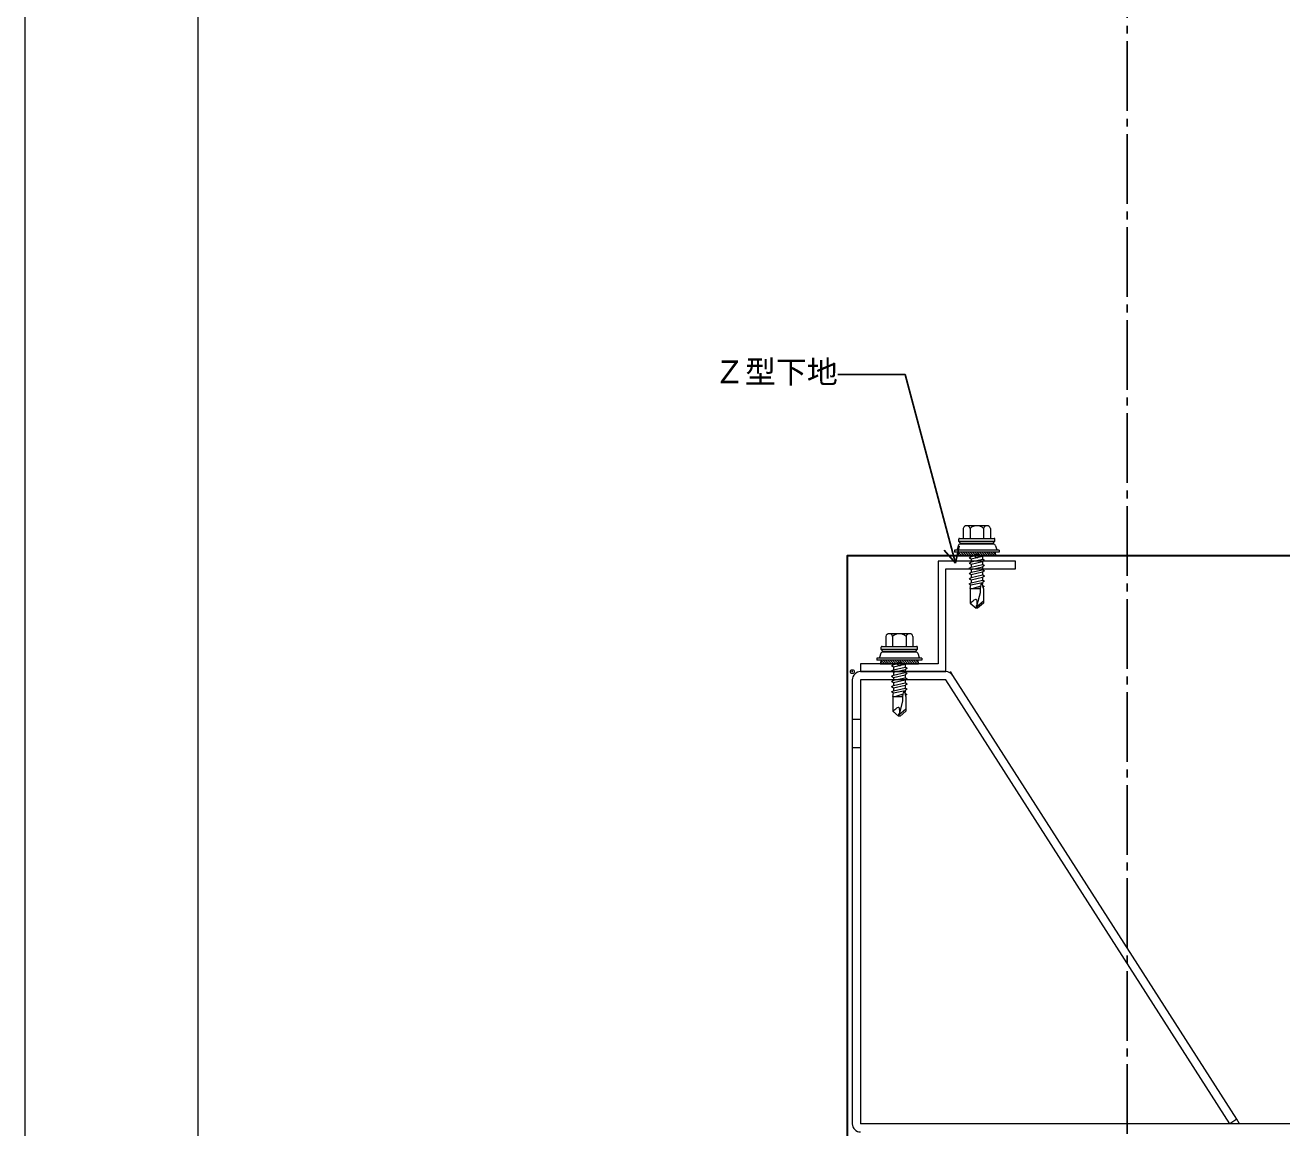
# Model space of a CAD drawing. Units: millimetres at full size, sheet at 1:3; details may follow other scales. Extents: x -1262 to 3778, y -891 to 1036.
# Drawn here: x -1261.5 to -774.8, y 163.8 to 590.7 of the extents above; entities that cross this region are included whole.
import ezdxf
from ezdxf.enums import TextEntityAlignment as Align

# ---------------------------------------------------------------- set-up
doc = ezdxf.new("R2010")
doc.units = ezdxf.units.MM
doc.header["$LTSCALE"] = 3
doc.header["$PDMODE"] = 32
doc.header["$PDSIZE"] = 1.5
doc.linetypes.add('CHAIN2', pattern=[12, 9, -1, 1, -1])
doc.linetypes.add('DASHED2', pattern=[3, 2, -1])
for name, color, linetype, lineweight in [('0-0_補助1', 4, 'Continuous', 5), ('0-4_寸法線1', 5, 'Continuous', 25), ('0-6_名称1', 5, 'Continuous', 25), ('1-1_水切1', 134, 'Continuous', 30), ('2-7_ビス1', 7, 'Continuous', 5), ('2-A_タイトフレーム', 3, 'Continuous', 9), ('3-5_ハット鋼', 7, 'Continuous', 5), ('5-B_枠2', 4, 'Continuous', 5)]:
    doc.layers.add(name, color=color, linetype=linetype, lineweight=lineweight)
doc.styles.add('ＭＳ ゴシック', font='')
doc.styles.get('ＭＳ ゴシック').set_extended_font_data('MS Gothic')

msp = doc.modelspace()

# ---------------------------------------------------------------- linework, layer by layer
at = {"layer": '0-0_補助1'}
msp.add_lwpolyline([(1191.647, 819), (-1194.647, 819), (-1194.647, -819)], dxfattribs=at)
at = {"layer": '0-4_寸法線1', "linetype": 'CHAIN2'}
msp.add_line((-834.647, 692.477), (-834.647, -619.534), dxfattribs=at)
at = {"layer": '0-6_名称1'}
for q in [(-905.623, 387.381), (-899.827, 388.934)]:
    msp.add_line((-901.172, 382.362), q, dxfattribs=at)
msp.add_lwpolyline([(-901.172, 382.362), (-920.745, 455.41), (-946.764, 455.41)], dxfattribs=at)
at = {"layer": '1-1_水切1'}
msp.add_lwpolyline([(-639.126, 385.211), (-943.147, 385.211), (-943.147, 115.638)], dxfattribs=at)
at = {"layer": '2-7_ビス1'}
for p, q in [((-898.173, 395.853), (-898.173, 392.011)), ((-888.986, 396.911), (-896.861, 396.911)), ((-895.548, 395.853), (-895.548, 392.011)), ((-890.298, 395.853), (-890.298, 392.011)), ((-887.673, 395.853), (-887.673, 392.011)), ((-899.93, 390.903), (-899.93, 391.693)), ((-899.93, 390.903), (-885.917, 390.903)), ((-899.277, 390.125), (-899.93, 390.903)), ((-899.611, 392.011), (-886.235, 392.011)), ((-886.346, 389.771), (-899.5, 389.771)), ((-886.813, 390.011), (-899.033, 390.011)), ((-895.152, 390.011), (-895.152, 389.771)), ((-890.694, 390.011), (-890.694, 389.771)), ((-886.569, 390.125), (-885.917, 390.903)), ((-885.917, 390.903), (-885.917, 391.693)), ((-901.623, 387.491), (-901.623, 386.651)), ((-884.223, 387.491), (-901.623, 387.491)), ((-900.068, 389.364), (-900.608, 387.654)), ((-899.952, 386.651), (-900.312, 385.211)), ((-900.312, 385.211), (-885.535, 385.211)), ((-899.517, 385.211), (-900.153, 385.847)), ((-898.617, 385.211), (-899.973, 386.567)), ((-899.156, 386.651), (-897.716, 385.211)), ((-898.255, 386.651), (-896.815, 385.211)), ((-897.354, 386.651), (-895.914, 385.211)), ((-896.453, 386.651), (-895.013, 385.211)), ((-895.923, 384.488), (-895.152, 384.933)), ((-895.553, 386.651), (-894.113, 385.211)), ((-895.152, 384.933), (-895.152, 385.211)), ((-895.152, 384.933), (-893.927, 385.211)), ((-895.152, 384.044), (-890.694, 385.055)), ((-894.652, 386.651), (-893.212, 385.211)), ((-893.751, 386.651), (-892.311, 385.211)), ((-892.85, 386.651), (-891.41, 385.211)), ((-891.95, 386.651), (-890.51, 385.211)), ((-891.049, 386.651), (-889.609, 385.211)), ((-890.694, 385.055), (-890.423, 385.211)), ((-890.694, 385.055), (-890.694, 383.922)), ((-890.148, 386.651), (-888.708, 385.211)), ((-889.247, 386.651), (-887.807, 385.211)), ((-888.346, 386.651), (-886.906, 385.211)), ((-887.446, 386.651), (-886.006, 385.211)), ((-886.545, 386.651), (-885.678, 385.784)), ((-885.895, 386.651), (-885.535, 385.211)), ((-885.778, 389.364), (-885.238, 387.654)), ((-895.923, 384.488), (-895.152, 384.044)), ((-895.923, 382.466), (-895.152, 382.911)), ((-895.923, 382.466), (-895.152, 382.021)), ((-895.923, 380.444), (-895.152, 380.889)), ((-895.152, 384.044), (-895.152, 382.911)), ((-895.152, 382.911), (-890.694, 383.922)), ((-895.152, 382.021), (-890.694, 383.032)), ((-895.152, 382.021), (-895.152, 380.889)), ((-895.152, 380.889), (-890.694, 381.9)), ((-895.152, 378.866), (-890.694, 379.878)), ((-889.923, 383.477), (-890.694, 383.922)), ((-889.923, 383.477), (-890.694, 383.032)), ((-890.694, 383.032), (-890.694, 381.9)), ((-889.923, 381.455), (-890.694, 381.9)), ((-889.923, 381.455), (-890.694, 381.01)), ((-889.923, 379.433), (-890.694, 379.878)), ((-895.923, 378.421), (-895.152, 378.866)), ((-895.923, 376.399), (-895.152, 376.844)), ((-895.923, 376.399), (-895.152, 375.954)), ((-895.923, 374.377), (-895.152, 374.822)), ((-895.237, 373.981), (-890.694, 374.943)), ((-895.152, 376.844), (-890.694, 377.855)), ((-895.152, 375.954), (-890.694, 376.965)), ((-895.152, 375.954), (-895.152, 374.822)), ((-895.152, 374.822), (-890.694, 375.833)), ((-889.923, 379.433), (-890.694, 378.988)), ((-889.923, 377.41), (-890.694, 377.855)), ((-889.923, 377.41), (-890.694, 376.965)), ((-890.694, 376.965), (-890.694, 375.833)), ((-889.923, 375.388), (-890.694, 375.833)), ((-889.923, 375.388), (-890.694, 374.943)), ((-890.694, 374.943), (-890.694, 374.46)), ((-895.923, 374.377), (-895.237, 373.981)), ((-895.471, 372.655), (-895.237, 373.981)), ((-895.471, 372.655), (-895.471, 366.882)), ((-895.471, 372.655), (-891.668, 372.655)), ((-891.534, 373.456), (-894.299, 372.655)), ((-892.923, 372.655), (-891.636, 372.867)), ((-891.668, 370.883), (-892.922, 366.203)), ((-891.668, 372.655), (-891.668, 370.882)), ((-890.566, 373.737), (-890.694, 374.46)), ((-890.566, 373.737), (-890.632, 373.718)), ((-890.566, 373.737), (-890.19, 373.52)), ((-890.464, 373.06), (-890.447, 373.063)), ((-890.447, 373.063), (-890.19, 373.212)), ((-890.375, 372.655), (-890.447, 373.063)), ((-890.375, 372.655), (-890.375, 366.882)), ((-890.19, 373.52), (-890.19, 373.212)), ((-895.471, 366.882), (-893.242, 365.011)), ((-893.1, 365.54), (-890.375, 367.826)), ((-890.375, 366.882), (-892.605, 365.011)), ((-892.605, 365.011), (-893.242, 365.011)), ((-928.173, 354.053), (-928.173, 350.211)), ((-918.986, 355.111), (-926.861, 355.111)), ((-925.548, 354.053), (-925.548, 350.211)), ((-920.298, 354.053), (-920.298, 350.211)), ((-917.673, 354.053), (-917.673, 350.211)), ((-931.623, 345.691), (-931.623, 344.851)), ((-914.223, 345.691), (-931.623, 345.691)), ((-930.068, 347.564), (-930.608, 345.854)), ((-929.93, 349.103), (-929.93, 349.893)), ((-929.93, 349.103), (-915.917, 349.103)), ((-929.277, 348.325), (-929.93, 349.103)), ((-929.611, 350.211), (-916.235, 350.211)), ((-916.346, 347.971), (-929.5, 347.971)), ((-916.813, 348.211), (-929.033, 348.211)), ((-925.152, 348.211), (-925.152, 347.971)), ((-920.694, 348.211), (-920.694, 347.971)), ((-916.569, 348.325), (-915.917, 349.103)), ((-915.917, 349.103), (-915.917, 349.893)), ((-915.778, 347.564), (-915.238, 345.854)), ((-929.952, 344.851), (-930.312, 343.411)), ((-930.312, 343.411), (-915.535, 343.411)), ((-929.517, 343.411), (-930.153, 344.047)), ((-928.617, 343.411), (-929.973, 344.767)), ((-929.156, 344.851), (-927.716, 343.411)), ((-928.255, 344.851), (-926.815, 343.411)), ((-927.354, 344.851), (-925.914, 343.411)), ((-926.453, 344.851), (-925.013, 343.411)), ((-925.923, 342.688), (-925.152, 343.133)), ((-925.923, 342.688), (-925.152, 342.244)), ((-925.923, 340.666), (-925.152, 341.111)), ((-925.553, 344.851), (-924.113, 343.411)), ((-925.152, 343.133), (-925.152, 343.411)), ((-925.152, 343.133), (-923.927, 343.411)), ((-925.152, 342.244), (-920.694, 343.255)), ((-925.152, 342.244), (-925.152, 341.111)), ((-925.152, 341.111), (-920.694, 342.122)), ((-925.152, 340.221), (-920.694, 341.232)), ((-924.652, 344.851), (-923.212, 343.411)), ((-923.751, 344.851), (-922.311, 343.411)), ((-922.85, 344.851), (-921.41, 343.411)), ((-921.95, 344.851), (-920.51, 343.411)), ((-921.049, 344.851), (-919.609, 343.411)), ((-920.694, 343.255), (-920.423, 343.411)), ((-920.694, 343.255), (-920.694, 342.122)), ((-919.923, 341.677), (-920.694, 342.122)), ((-919.923, 341.677), (-920.694, 341.232)), ((-920.694, 341.232), (-920.694, 340.1)), ((-920.148, 344.851), (-918.708, 343.411)), ((-919.247, 344.851), (-917.807, 343.411)), ((-918.346, 344.851), (-916.906, 343.411)), ((-917.446, 344.851), (-916.006, 343.411)), ((-916.545, 344.851), (-915.678, 343.984)), ((-915.895, 344.851), (-915.535, 343.411)), ((-925.923, 340.666), (-925.152, 340.221)), ((-925.923, 338.644), (-925.152, 339.089)), ((-925.923, 336.621), (-925.152, 337.066)), ((-925.152, 340.221), (-925.152, 339.089)), ((-925.152, 339.089), (-920.694, 340.1)), ((-925.152, 337.066), (-920.694, 338.078)), ((-925.152, 335.044), (-920.694, 336.055)), ((-919.923, 339.655), (-920.694, 340.1)), ((-919.923, 339.655), (-920.694, 339.21)), ((-919.923, 337.633), (-920.694, 338.078)), ((-919.923, 337.633), (-920.694, 337.188)), ((-919.923, 335.61), (-920.694, 336.055)), ((-925.923, 334.599), (-925.152, 335.044)), ((-925.923, 334.599), (-925.152, 334.154)), ((-925.923, 332.577), (-925.152, 333.022)), ((-925.923, 332.577), (-925.237, 332.181)), ((-925.471, 330.855), (-925.237, 332.181)), ((-925.237, 332.181), (-920.694, 333.143)), ((-925.152, 334.154), (-920.694, 335.165)), ((-925.152, 334.154), (-925.152, 333.022)), ((-925.152, 333.022), (-920.694, 334.033)), ((-921.534, 331.656), (-924.299, 330.855)), ((-922.923, 330.855), (-921.636, 331.067)), ((-919.923, 335.61), (-920.694, 335.165)), ((-920.694, 335.165), (-920.694, 334.033)), ((-919.923, 333.588), (-920.694, 334.033)), ((-919.923, 333.588), (-920.694, 333.143)), ((-920.694, 333.143), (-920.694, 332.66)), ((-920.566, 331.937), (-920.694, 332.66)), ((-920.566, 331.937), (-920.632, 331.918)), ((-920.566, 331.937), (-920.19, 331.72)), ((-920.464, 331.26), (-920.447, 331.263)), ((-920.447, 331.263), (-920.19, 331.412)), ((-920.375, 330.855), (-920.447, 331.263)), ((-920.19, 331.72), (-920.19, 331.412)), ((-925.471, 330.855), (-925.471, 325.082)), ((-925.471, 330.855), (-921.668, 330.855)), ((-921.668, 329.083), (-922.922, 324.403)), ((-921.668, 330.855), (-921.668, 329.082)), ((-920.375, 330.855), (-920.375, 325.082)), ((-925.471, 325.082), (-923.242, 323.211)), ((-922.605, 323.211), (-923.242, 323.211)), ((-923.1, 323.74), (-920.375, 326.026)), ((-920.375, 325.082), (-922.605, 323.211))]:
    msp.add_line(p, q, dxfattribs=at)
for points in [[(-884.223, 387.491), (-884.223, 386.651), (-901.623, 386.651)], [(-895.923, 380.444), (-895.152, 379.999), (-895.152, 378.866)], [(-895.152, 379.999), (-890.694, 381.01), (-890.694, 379.878)], [(-895.923, 378.421), (-895.152, 377.977), (-895.152, 376.844)], [(-895.152, 377.977), (-890.694, 378.988), (-890.694, 377.855)], [(-890.375, 372.655), (-890.563, 373.47), (-890.748, 374.08), (-890.927, 374.46), (-891.095, 374.586), (-891.249, 374.448), (-891.394, 374.066), (-891.533, 373.461), (-891.668, 372.655)], [(-895.471, 366.882), (-895.102, 367.194), (-894.709, 367.533), (-894.313, 367.864), (-893.935, 368.153), (-893.598, 368.365), (-893.325, 368.467), (-893.135, 368.425), (-893.027, 368.18), (-892.963, 367.744), (-892.931, 367.208), (-892.921, 366.664), (-892.922, 366.203)], [(-892.923, 365.011), (-892.984, 365.143), (-893.038, 365.275), (-893.079, 365.407), (-893.1, 365.54), (-893.091, 365.705), (-893.052, 365.87), (-892.992, 366.037), (-892.922, 366.203)], [(-914.223, 345.691), (-914.223, 344.851), (-931.623, 344.851)], [(-925.923, 338.644), (-925.152, 338.199), (-925.152, 337.066)], [(-925.923, 336.621), (-925.152, 336.177), (-925.152, 335.044)], [(-925.152, 338.199), (-920.694, 339.21), (-920.694, 338.078)], [(-925.152, 336.177), (-920.694, 337.188), (-920.694, 336.055)], [(-920.375, 330.855), (-920.563, 331.67), (-920.748, 332.28), (-920.927, 332.66), (-921.095, 332.786), (-921.249, 332.648), (-921.394, 332.266), (-921.533, 331.661), (-921.668, 330.855)], [(-925.471, 325.082), (-925.102, 325.394), (-924.709, 325.733), (-924.313, 326.064), (-923.935, 326.353), (-923.598, 326.565), (-923.325, 326.667), (-923.135, 326.625), (-923.027, 326.38), (-922.963, 325.944), (-922.931, 325.408), (-922.921, 324.864), (-922.922, 324.403)], [(-922.923, 323.211), (-922.984, 323.343), (-923.038, 323.475), (-923.079, 323.607), (-923.1, 323.74), (-923.091, 323.905), (-923.052, 324.07), (-922.992, 324.237), (-922.922, 324.403)]]:
    msp.add_lwpolyline(points, dxfattribs=at)
for centre, radius, start, end in [((-896.861, 395.568), 1.343, 12.25461, 167.74538), ((-892.923, 393.126), 3.785, 46.09561, 133.90437), ((-888.986, 395.568), 1.343, 12.25461, 167.74538), ((-899.5, 389.171), 0.6, 90, 161.24339), ((-899.611, 391.693), 0.319, 90, 180), ((-899.033, 390.33), 0.319, 220, 270), ((-886.813, 390.33), 0.319, 270, 320), ((-886.346, 389.171), 0.6, 18.75661, 90), ((-886.235, 391.693), 0.319, 0, 90), ((-900.835, 387.731), 0.24, 270, 341.24339), ((-885.011, 387.731), 0.24, 198.75661, 270), ((-926.861, 353.768), 1.343, 12.25461, 167.74538), ((-922.923, 351.326), 3.785, 46.09561, 133.90437), ((-918.986, 353.768), 1.343, 12.25461, 167.74538), ((-930.835, 345.931), 0.24, 270, 341.24339), ((-929.5, 347.371), 0.6, 90, 161.24339), ((-929.611, 349.893), 0.319, 90, 180), ((-929.033, 348.53), 0.319, 220, 270), ((-916.813, 348.53), 0.319, 270, 320), ((-916.346, 347.371), 0.6, 18.75661, 90), ((-916.235, 349.893), 0.319, 0, 90), ((-915.011, 345.931), 0.24, 198.75661, 270)]:
    msp.add_arc(centre, radius, start, end, dxfattribs=at)
at = {"layer": '2-7_ビス1', "color": 5}
for p in [(-892.923, 385.211), (-922.923, 343.411)]:
    msp.add_point(p, dxfattribs=at)
at = {"layer": '2-A_タイトフレーム'}
for p, q in [((-941.147, 337.211), (-941.147, 165.411)), ((-904.899, 340.411), (-937.947, 340.411)), ((-937.947, 337.211), (-937.947, 165.411)), ((-904.899, 337.211), (-937.947, 337.211)), ((-794.947, 165.411), (-904.899, 337.211)), ((-902.203, 338.936), (-903.147, 340.411)), ((-792.251, 167.136), (-902.203, 338.936)), ((-792.251, 167.136), (-794.947, 165.411)), ((-791.147, 165.411), (-792.251, 167.136)), ((-691.147, 165.411), (-937.947, 165.411))]:
    msp.add_line(p, q, dxfattribs=at)
at = {"layer": '2-A_タイトフレーム', "linetype": 'DASHED2'}
for p, q in [((-938.147, 321.911), (-941.147, 321.911)), ((-938.147, 310.911), (-941.147, 310.911))]:
    msp.add_line(p, q, dxfattribs=at)
at = {"layer": '2-A_タイトフレーム'}
for centre, start, end in [((-937.947, 337.211), 90, 180), ((-904.899, 337.211), 32.61924, 90), ((-937.947, 165.411), 180, 270)]:
    msp.add_arc(centre, 3.2, start, end, dxfattribs=at)
msp.add_point((-941.147, 340.411), dxfattribs=at)
at = {"layer": '3-5_ハット鋼'}
msp.add_lwpolyline([(-907.923, 383.211), (-907.923, 343.411), (-937.923, 343.411), (-937.923, 340.411), (-904.923, 340.411), (-904.923, 380.211), (-877.923, 380.211), (-877.923, 383.211)], close=True, dxfattribs=at)
at = {"layer": '5-B_枠2'}
msp.add_lwpolyline([(-1261.5, 891), (1258.5, 891), (1258.5, -891), (-1261.5, -891)], close=True, dxfattribs=at)

# ---------------------------------------------------------------- texts
at = {"layer": '0-6_名称1', "style": 'ＭＳ ゴシック'}
msp.add_text('Ｚ型下地', height=8.798, dxfattribs=at).set_placement((-994.764, 449.41), align=Align.BOTTOM_LEFT)

doc.saveas('drawing.dxf')
